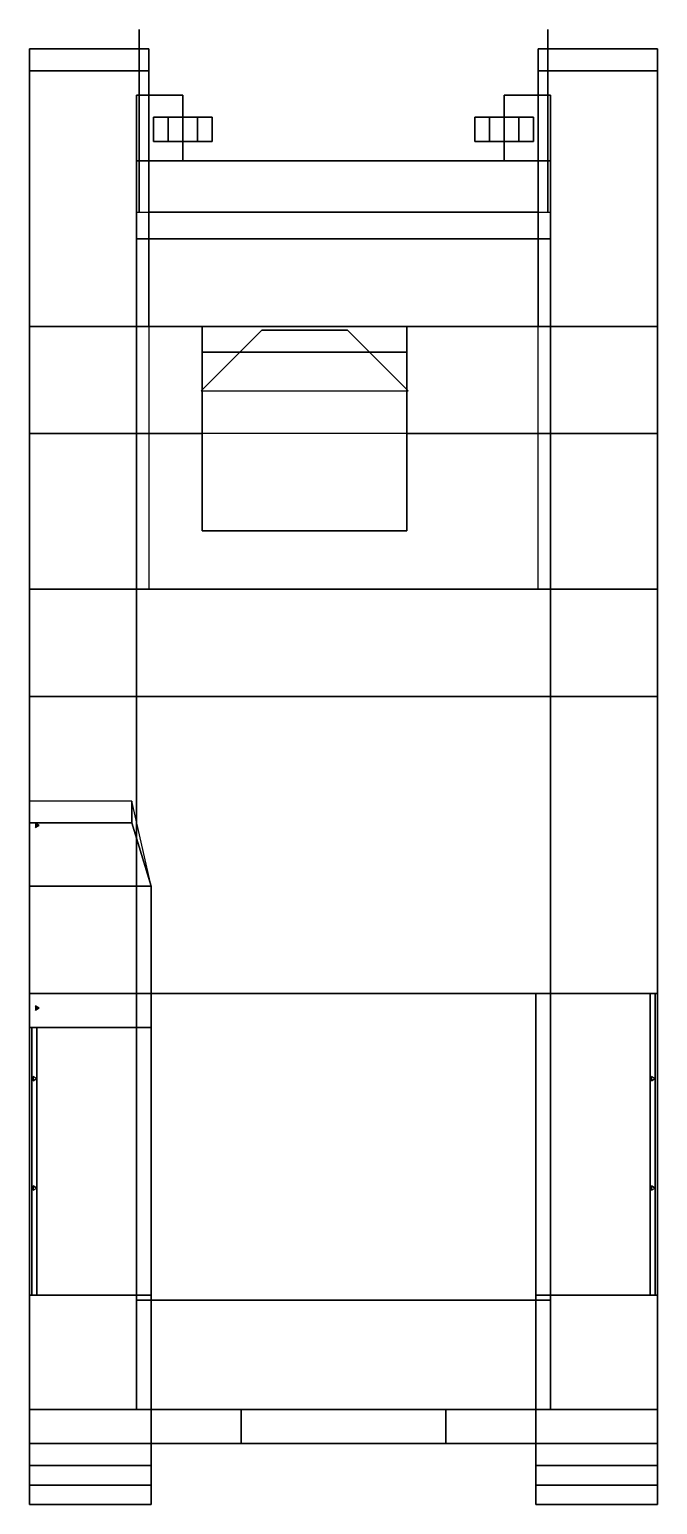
# Model space of a CAD drawing. Extents: x -1.29 to 1.29, y -3.14 to 2.92.
import ezdxf

# ---------------------------------------------------------------- set-up
doc = ezdxf.new("R2010")
doc.units = 0
doc.layers.get('0').update_dxf_attribs({"linetype": 'CONTINUOUS'})
doc.layers.add('MUDGUARDS', color=6, linetype='CONTINUOUS')

msp = doc.modelspace()

# ---------------------------------------------------------------- linework, layer by layer
for points in [[(-0.8, 2.75, 1.28), (-0.8, 2.84, 1.18), (-1.29, 2.84, 1.18), (-1.29, 2.75, 1.28)], [(-1.29, 2.84, 1.18), (-1.29, 0.62, 1.18), (-1.29, 1.7, 1.49), (-1.29, 2.75, 1.28)], [(-0.8, 2.84, 1.18), (-0.8, 0.62, 1.18), (-1.29, 0.62, 1.18), (-1.29, 2.84, 1.18)], [(-0.8, 1.7, 1.49), (-0.8, 2.17, 1.18), (-0.8, 2.84, 1.18), (-0.8, 2.75, 1.28)], [(1.29, 2.75, 1.28), (1.29, 2.84, 1.18), (0.8, 2.84, 1.18), (0.8, 2.75, 1.28)], [(1.29, 2.84, 1.18), (1.29, 0.62, 1.18), (0.8, 0.62, 1.18), (0.8, 2.84, 1.18)], [(0.8, 2.84, 1.18), (0.8, 2.17, 1.18), (0.8, 1.7, 1.49), (0.8, 2.75, 1.28)], [(1.29, 1.7, 1.49), (1.29, 0.62, 1.18), (1.29, 2.84, 1.18), (1.29, 2.75, 1.28)], [(-1.29, 2.75, 1.28), (-1.29, 1.7, 1.49), (-0.8, 1.7, 1.49), (-0.8, 2.75, 1.28)], [(0.8, 2.75, 1.28), (0.8, 1.7, 1.49), (1.29, 1.7, 1.49), (1.29, 2.75, 1.28)], [(-0.85, 2.65, 0.87), (-0.85, 2.38, 1.04), (-0.66, 2.38, 1.04), (-0.66, 2.65, 0.87)], [(-0.85, 2.65, 0.68), (-0.85, 2.38, 0.59), (-0.85, 2.38, 1.04), (-0.85, 2.65, 0.87)], [(-0.66, 2.65, 0.68), (-0.66, 2.38, 0.59), (-0.85, 2.38, 0.59), (-0.85, 2.65, 0.68)], [(-0.66, 2.65, 0.87), (-0.66, 2.65, 0.68), (-0.85, 2.65, 0.68), (-0.85, 2.65, 0.87)], [(-0.66, 2.38, 1.04), (-0.66, 2.38, 0.59), (-0.66, 2.65, 0.68), (-0.66, 2.65, 0.87)], [(0.66, 2.65, 0.68), (0.66, 2.38, 0.59), (0.66, 2.38, 1.04), (0.66, 2.65, 0.87)], [(0.66, 2.65, 0.87), (0.66, 2.38, 1.04), (0.85, 2.38, 1.04), (0.85, 2.65, 0.87)], [(0.85, 2.65, 0.68), (0.85, 2.38, 0.59), (0.66, 2.38, 0.59), (0.66, 2.65, 0.68)], [(0.85, 2.65, 0.87), (0.85, 2.65, 0.68), (0.66, 2.65, 0.68), (0.66, 2.65, 0.87)], [(0.85, 2.38, 1.04), (0.85, 2.38, 0.59), (0.85, 2.65, 0.68), (0.85, 2.65, 0.87)], [(-0.72, 2.56, 1.1939), (-0.78, 2.56, 1.09), (-0.78, 2.46, 1.09), (-0.72, 2.46, 1.1939)], [(-0.54, 2.56, 1.09), (-0.78, 2.56, 1.09), (-0.72, 2.56, 1.1939), (-0.6, 2.56, 1.1939)], [(-0.78, 2.56, 1.09), (-0.72, 2.56, 0.9861), (-0.72, 2.46, 0.9861), (-0.78, 2.46, 1.09)], [(-0.6, 2.56, 0.9861), (-0.72, 2.56, 0.9861), (-0.78, 2.56, 1.09), (-0.54, 2.56, 1.09)], [(-0.6, 2.56, 1.1939), (-0.72, 2.56, 1.1939), (-0.72, 2.46, 1.1939), (-0.6, 2.46, 1.1939)], [(-0.72, 2.56, 0.9861), (-0.6, 2.56, 0.9861), (-0.6, 2.46, 0.9861), (-0.72, 2.46, 0.9861)], [(-0.54, 2.56, 1.09), (-0.6, 2.56, 1.1939), (-0.6, 2.46, 1.1939), (-0.54, 2.46, 1.09)], [(-0.6, 2.56, 0.9861), (-0.54, 2.56, 1.09), (-0.54, 2.46, 1.09), (-0.6, 2.46, 0.9861)], [(0.72, 2.56, 0.9861), (0.6, 2.56, 0.9861), (0.54, 2.56, 1.09), (0.78, 2.56, 1.09)], [(0.78, 2.56, 1.09), (0.54, 2.56, 1.09), (0.6, 2.56, 1.1939), (0.72, 2.56, 1.1939)], [(0.54, 2.56, 1.09), (0.6, 2.56, 0.9861), (0.6, 2.46, 0.9861), (0.54, 2.46, 1.09)], [(0.6, 2.56, 1.1939), (0.54, 2.56, 1.09), (0.54, 2.46, 1.09), (0.6, 2.46, 1.1939)], [(0.6, 2.56, 0.9861), (0.72, 2.56, 0.9861), (0.72, 2.46, 0.9861), (0.6, 2.46, 0.9861)], [(0.72, 2.56, 1.1939), (0.6, 2.56, 1.1939), (0.6, 2.46, 1.1939), (0.72, 2.46, 1.1939)], [(0.72, 2.56, 0.9861), (0.78, 2.56, 1.09), (0.78, 2.46, 1.09), (0.72, 2.46, 0.9861)], [(0.78, 2.56, 1.09), (0.72, 2.56, 1.1939), (0.72, 2.46, 1.1939), (0.78, 2.46, 1.09)], [(-0.6, 2.46, 1.1939), (-0.72, 2.46, 1.1939), (-0.78, 2.46, 1.09), (-0.54, 2.46, 1.09)], [(-0.54, 2.46, 1.09), (-0.78, 2.46, 1.09), (-0.72, 2.46, 0.9861), (-0.6, 2.46, 0.9861)], [(0.78, 2.46, 1.09), (0.54, 2.46, 1.09), (0.6, 2.46, 0.9861), (0.72, 2.46, 0.9861)], [(0.72, 2.46, 1.1939), (0.6, 2.46, 1.1939), (0.54, 2.46, 1.09), (0.78, 2.46, 1.09)], [(-0.85, 2.38, 1.04), (-0.85, -2.75, 1.04), (-0.85, -2.75, 1.18), (-0.85, 2.17, 1.18)], [(-0.85, 2.38, 0.59), (-0.85, -2.75, 0.59), (-0.85, -2.75, 1.04), (-0.85, 2.38, 1.04)], [(-0.85, 2.06, 0.48), (-0.85, -2.3, 0.48), (-0.85, -2.75, 0.59), (-0.85, 2.38, 0.59)], [(0.85, 2.38, 0.59), (0.85, 2.06, 0.48), (-0.85, 2.06, 0.48), (-0.85, 2.38, 0.59)], [(0.85, 2.17, 1.18), (0.85, 2.38, 1.04), (-0.85, 2.38, 1.04), (-0.85, 2.17, 1.18)], [(0.66, 2.38, 1.04), (0.66, 2.38, 0.59), (-0.66, 2.38, 0.59), (-0.66, 2.38, 1.04)], [(0.85, -2.75, 1.18), (0.85, -2.75, 1.04), (0.85, 2.38, 1.04), (0.85, 2.17, 1.18)], [(0.85, -2.75, 1.04), (0.85, -2.75, 0.59), (0.85, 2.38, 0.59), (0.85, 2.38, 1.04)], [(0.85, -2.75, 0.59), (0.85, -2.3, 0.48), (0.85, 2.06, 0.48), (0.85, 2.38, 0.59)], [(0.8, 1.7, 1.49), (0.8, 2.17, 1.18), (-0.8, 2.17, 1.18), (-0.8, 1.7, 1.49)], [(0.85, 2.06, 0.48), (0.85, -2.3, 0.48), (-0.85, -2.3, 0.48), (-0.85, 2.06, 0.48)], [(-0.58, 1.26, 2.37), (-0.58, 1.7, 1.49), (-1.29, 1.7, 1.49), (-1.29, 1.26, 2.37)], [(-1.29, 1.7, 1.49), (-1.29, 0.62, 1.18), (-1.29, 0.62, 2.37), (-1.29, 1.26, 2.37)], [(0.26, 1.595, 1.7), (0.26, 1.7, 1.49), (-0.58, 1.7, 1.49), (-0.58, 1.595, 1.7)], [(1.29, 1.26, 2.37), (1.29, 1.7, 1.49), (0.26, 1.7, 1.49), (0.26, 1.26, 2.37)], [(1.29, 0.62, 2.37), (1.29, 0.62, 1.18), (1.29, 1.7, 1.49), (1.29, 1.26, 2.37)], [(-0.336, 1.685, 1.52), (-0.585, 1.436, 1.52), (-0.585, 1.436, 1.7), (-0.336, 1.685, 1.7)], [(0.016, 1.685, 1.7), (-0.336, 1.685, 1.7), (-0.585, 1.436, 1.7), (0.265, 1.436, 1.7)], [(0.016, 1.685, 1.52), (-0.336, 1.685, 1.52), (-0.336, 1.685, 1.7), (0.016, 1.685, 1.7)], [(0.265, 1.436, 1.52), (0.016, 1.685, 1.52), (0.016, 1.685, 1.7), (0.265, 1.436, 1.7)], [(-0.58, 0.86, 2.37), (-0.58, 0.86, 1.7), (-0.58, 1.595, 1.7), (-0.58, 1.26, 2.37)], [(0.26, 0.86, 1.7), (0.26, 1.595, 1.7), (-0.58, 1.595, 1.7), (-0.58, 0.86, 1.7)], [(0.26, 1.26, 2.37), (0.26, 1.595, 1.7), (0.26, 0.86, 1.7), (0.26, 0.86, 2.37)], [(-1.29, 1.26, 2.37), (-1.29, 0.62, 2.37), (1.29, 0.62, 2.37), (1.29, 1.26, 2.37)], [(0.26, 0.86, 2.37), (0.26, 0.86, 1.7), (-0.58, 0.86, 1.7), (-0.58, 0.86, 2.37)], [(-1.29, 0.62, 1.18), (-1.29, 0.18, 1.18), (-1.29, 0.18, 2.13), (-1.29, 0.62, 2.37)], [(-1.29, 0.62, 2.37), (-1.29, 0.18, 2.13), (1.29, 0.18, 2.13), (1.29, 0.62, 2.37)], [(1.29, 0.62, 1.18), (1.29, 0.18, 1.18), (-1.29, 0.18, 1.18), (-1.29, 0.62, 1.18)], [(1.29, 0.18, 2.13), (1.29, 0.18, 1.18), (1.29, 0.62, 1.18), (1.29, 0.62, 2.37)], [(-1.29, 0.18, 1.18), (-1.29, -1.04, 1.18), (-1.29, -1.04, 2.13), (-1.29, 0.18, 2.13)], [(-1.29, 0.18, 2.13), (-1.29, -1.04, 2.13), (1.29, -1.04, 2.13), (1.29, 0.18, 2.13)], [(1.29, 0.18, 1.18), (1.29, -1.04, 1.18), (-1.29, -1.04, 1.18), (-1.29, 0.18, 1.18)], [(1.29, -1.04, 2.13), (1.29, -1.04, 1.18), (1.29, 0.18, 1.18), (1.29, 0.18, 2.13)], [(-1.29, -0.25, 2.13), (-1.29, -1.04, 2.13), (-1.29, -1.04, 2.28), (-1.29, -0.34, 2.28)], [(-0.87, -0.34, 2.28), (-0.87, -0.25, 2.13), (-1.29, -0.25, 2.13), (-1.29, -0.34, 2.28)], [(-0.79, -0.6, 2.28), (-0.79, -0.6, 2.13), (-0.87, -0.25, 2.13), (-0.87, -0.34, 2.28)], [(-1.29, -0.34, 2.28), (-1.29, -0.6, 2.28), (-0.79, -0.6, 2.28), (-0.87, -0.34, 2.28)], [(-1.25, -0.35, 2.28), (-1.265, -0.3413, 2.28), (-1.26, -0.35, 2.82)], [(-1.265, -0.3413, 2.28), (-1.265, -0.3587, 2.28), (-1.26, -0.35, 2.82)], [(-1.265, -0.3587, 2.28), (-1.25, -0.35, 2.28), (-1.26, -0.35, 2.82)], [(-1.29, -0.6, 2.28), (-1.29, -1.18, 2.28), (-0.79, -1.18, 2.28), (-0.79, -0.6, 2.28)], [(-0.79, -1.04, 2.28), (-0.79, -1.04, 2.13), (-0.79, -0.6, 2.13), (-0.79, -0.6, 2.28)], [(-1.29, -1.04, 1.18), (-1.29, -2.89, 1.18), (-1.29, -2.89, 1.63), (-1.29, -1.04, 1.63)], [(1.29, -1.04, 1.18), (1.29, -2.75, 1.18), (-1.29, -2.75, 1.18), (-1.29, -1.04, 1.18)], [(-1.29, -1.04, 1.63), (-1.29, -1.18, 1.63), (-1.29, -1.18, 2.28), (-1.29, -1.04, 2.28)], [(-0.79, -1.04, 1.73), (-0.79, -2.89, 1.73), (0.79, -2.89, 1.73), (0.79, -1.04, 1.73)], [(-0.79, -1.04, 2.13), (-0.79, -1.04, 1.73), (1.29, -1.04, 1.63), (1.29, -1.04, 2.13)], [(-0.79, -1.18, 2.28), (-0.79, -1.18, 1.73), (-0.79, -1.04, 1.73), (-0.79, -1.04, 2.28)], [(0.79, -2.28, 1.73), (1.29, -2.28, 1.63), (1.29, -1.04, 1.63), (0.79, -1.04, 1.73)], [(1.28, -1.04, 1.83), (1.28, -2.28, 1.83), (1.26, -2.28, 1.83), (1.26, -1.04, 1.83)], [(1.26, -1.04, 1.83), (1.26, -2.28, 1.83), (1.28, -2.28, 1.83), (1.28, -1.04, 1.83)], [(1.29, -2.89, 1.63), (1.29, -2.89, 1.18), (1.29, -1.04, 1.18), (1.29, -1.04, 1.63)], [(-1.265, -1.0913, 2.28), (-1.265, -1.1087, 2.28), (-1.26, -1.1, 2.82)], [(-1.25, -1.1, 2.28), (-1.265, -1.0913, 2.28), (-1.26, -1.1, 2.82)], [(-1.265, -1.1087, 2.28), (-1.25, -1.1, 2.28), (-1.26, -1.1, 2.82)], [(-1.29, -1.18, 1.63), (-1.29, -2.28, 1.63), (-0.79, -2.28, 1.73), (-0.79, -1.18, 1.73)], [(-1.29, -1.18, 2.28), (-1.29, -1.18, 1.63), (-0.79, -1.18, 1.73), (-0.79, -1.18, 2.28)], [(-1.28, -1.18, 1.83), (-1.28, -2.28, 1.83), (-1.26, -2.28, 1.83), (-1.26, -1.18, 1.83)], [(-1.26, -1.18, 1.83), (-1.26, -2.28, 1.83), (-1.28, -2.28, 1.83), (-1.28, -1.18, 1.83)], [(-1.26, -1.39, 1.63), (-1.275, -1.3813, 1.63), (-1.275, -1.3813, 1.83), (-1.26, -1.39, 1.83)], [(-1.275, -1.3813, 1.63), (-1.275, -1.3987, 1.63), (-1.275, -1.3987, 1.83), (-1.275, -1.3813, 1.83)], [(-1.275, -1.3987, 1.63), (-1.26, -1.39, 1.63), (-1.26, -1.39, 1.83), (-1.275, -1.3987, 1.83)], [(1.28, -1.39, 1.63), (1.265, -1.3813, 1.63), (1.265, -1.3813, 1.83), (1.28, -1.39, 1.83)], [(1.265, -1.3813, 1.63), (1.265, -1.3987, 1.63), (1.265, -1.3987, 1.83), (1.265, -1.3813, 1.83)], [(1.265, -1.3987, 1.63), (1.28, -1.39, 1.63), (1.28, -1.39, 1.83), (1.265, -1.3987, 1.83)], [(-1.26, -1.84, 1.63), (-1.275, -1.8313, 1.63), (-1.275, -1.8313, 1.83), (-1.26, -1.84, 1.83)], [(-1.275, -1.8313, 1.63), (-1.275, -1.8487, 1.63), (-1.275, -1.8487, 1.83), (-1.275, -1.8313, 1.83)], [(-1.275, -1.8487, 1.63), (-1.26, -1.84, 1.63), (-1.26, -1.84, 1.83), (-1.275, -1.8487, 1.83)], [(1.28, -1.84, 1.63), (1.265, -1.8313, 1.63), (1.265, -1.8313, 1.83), (1.28, -1.84, 1.83)], [(1.265, -1.8313, 1.63), (1.265, -1.8487, 1.63), (1.265, -1.8487, 1.83), (1.265, -1.8313, 1.83)], [(1.265, -1.8487, 1.63), (1.28, -1.84, 1.63), (1.28, -1.84, 1.83), (1.265, -1.8487, 1.83)], [(-1.29, -2.28, 1.63), (-1.29, -3.06, 1.63), (-1.29, -3.06, 1.84), (-1.29, -2.28, 1.84)], [(-0.79, -2.28, 1.84), (-0.79, -2.28, 1.73), (-1.29, -2.28, 1.63), (-1.29, -2.28, 1.84)], [(-1.29, -2.28, 1.84), (-1.29, -3.06, 1.84), (-0.79, -3.06, 1.84), (-0.79, -2.28, 1.84)], [(-0.85, -2.75, 0.59), (-0.85, -2.3, 0.48), (0.85, -2.3, 0.48), (0.85, -2.75, 0.59)], [(-0.79, -3.06, 1.84), (-0.79, -3.06, 1.73), (-0.79, -2.28, 1.73), (-0.79, -2.28, 1.84)], [(0.79, -2.28, 1.73), (0.79, -3.06, 1.73), (0.79, -3.06, 1.84), (0.79, -2.28, 1.84)], [(0.79, -2.28, 1.84), (0.79, -3.06, 1.84), (1.29, -3.06, 1.84), (1.29, -2.28, 1.84)], [(1.29, -2.28, 1.84), (1.29, -2.28, 1.63), (0.79, -2.28, 1.73), (0.79, -2.28, 1.84)], [(1.29, -3.06, 1.84), (1.29, -3.06, 1.63), (1.29, -2.28, 1.63), (1.29, -2.28, 1.84)], [(-0.42, -2.75, 1.18), (-0.42, -2.89, 1.18), (-1.29, -2.89, 1.18), (-1.29, -2.75, 1.18)], [(-0.85, -2.75, 1.18), (-0.85, -2.75, 0.59), (0.85, -2.75, 0.59), (0.85, -2.75, 1.18)], [(-0.42, -2.89, 1.36), (-0.42, -2.89, 1.18), (-0.42, -2.75, 1.18), (-0.42, -2.75, 1.36)], [(-0.42, -2.75, 1.36), (-0.42, -2.75, 1.18), (0.42, -2.75, 1.18), (0.42, -2.75, 1.36)], [(0.42, -2.75, 1.36), (0.42, -2.89, 1.36), (-0.42, -2.89, 1.36), (-0.42, -2.75, 1.36)], [(0.42, -2.75, 1.18), (0.42, -2.89, 1.18), (0.42, -2.89, 1.36), (0.42, -2.75, 1.36)], [(1.29, -2.75, 1.18), (1.29, -2.89, 1.18), (0.42, -2.89, 1.18), (0.42, -2.75, 1.18)], [(-1.29, -2.89, 1.36), (-1.29, -2.89, 1.18), (-0.42, -2.89, 1.18), (-0.42, -2.89, 1.36)], [(-1.29, -2.89, 1.26), (-1.29, -3.06, 1.26), (-1.29, -3.06, 1.63), (-1.29, -2.89, 1.63)], [(-0.79, -2.89, 1.26), (-0.79, -3.06, 1.26), (-1.29, -3.06, 1.26), (-1.29, -2.89, 1.26)], [(-0.79, -2.89, 1.73), (-0.79, -2.89, 1.36), (0.79, -2.89, 1.36), (0.79, -2.89, 1.73)], [(-0.79, -3.06, 1.73), (-0.79, -3.06, 1.26), (-0.79, -2.89, 1.26), (-0.79, -2.89, 1.73)], [(0.42, -2.89, 1.36), (0.42, -2.89, 1.18), (1.29, -2.89, 1.18), (1.29, -2.89, 1.36)], [(0.79, -2.89, 1.26), (0.79, -3.06, 1.26), (0.79, -3.06, 1.73), (0.79, -2.89, 1.73)], [(1.29, -2.89, 1.26), (1.29, -3.06, 1.26), (0.79, -3.06, 1.26), (0.79, -2.89, 1.26)], [(1.29, -3.06, 1.63), (1.29, -3.06, 1.26), (1.29, -2.89, 1.26), (1.29, -2.89, 1.63)], [(-1.29, -3.06, 1.84), (-1.29, -3.06, 1.26), (-0.79, -3.06, 1.26), (-0.79, -3.06, 1.84)], [(0.79, -3.06, 1.84), (0.79, -3.06, 1.26), (1.29, -3.06, 1.26), (1.29, -3.06, 1.84)]]:
    msp.add_3dface(points)
at = {"layer": 'MUDGUARDS'}
for points in [[(-0.84, 2.65, 0.87), (-0.84, 2.29, 1.1), (-0.84, 2.29, 1.1), (-0.84, 2.92, 1.1)], [(-0.84, 2.92, 1.1), (-0.84, 2.29, 1.1), (-0.84, 2.29, 1.1), (-0.84, 2.65, 0.87)], [(-0.84, 2.84, 1.18), (-0.84, 2.17, 1.18), (-0.84, 2.29, 1.1), (-0.84, 2.92, 1.1)], [(-0.84, 2.92, 1.1), (-0.84, 2.29, 1.1), (-0.84, 2.17, 1.18), (-0.84, 2.84, 1.18)], [(0.84, 2.84, 1.18), (0.84, 2.17, 1.18), (0.84, 2.29, 1.1), (0.84, 2.92, 1.1)], [(0.84, 2.92, 1.1), (0.84, 2.29, 1.1), (0.84, 2.17, 1.18), (0.84, 2.84, 1.18)], [(0.84, 2.92, 1.1), (0.84, 2.29, 1.1), (0.84, 2.29, 1.1), (0.84, 2.65, 0.87)], [(0.84, 2.65, 0.87), (0.84, 2.29, 1.1), (0.84, 2.29, 1.1), (0.84, 2.92, 1.1)], [(-1.29, -2.89, 1.18), (-1.29, -2.98, 1.18), (-0.79, -2.98, 1.18), (-0.79, -2.89, 1.18)], [(-0.79, -2.89, 1.18), (-0.79, -2.98, 1.18), (-1.29, -2.98, 1.18), (-1.29, -2.89, 1.18)], [(0.79, -2.89, 1.18), (0.79, -2.98, 1.18), (1.29, -2.98, 1.18), (1.29, -2.89, 1.18)], [(1.29, -2.89, 1.18), (1.29, -2.98, 1.18), (0.79, -2.98, 1.18), (0.79, -2.89, 1.18)], [(-1.29, -2.98, 1.18), (-1.29, -3.14, 1.08), (-0.79, -3.14, 1.08), (-0.79, -2.98, 1.18)], [(-0.79, -2.98, 1.18), (-0.79, -3.14, 1.08), (-1.29, -3.14, 1.08), (-1.29, -2.98, 1.18)], [(0.79, -2.98, 1.18), (0.79, -3.14, 1.08), (1.29, -3.14, 1.08), (1.29, -2.98, 1.18)], [(1.29, -2.98, 1.18), (1.29, -3.14, 1.08), (0.79, -3.14, 1.08), (0.79, -2.98, 1.18)]]:
    msp.add_3dface(points, dxfattribs=at)

doc.saveas('drawing.dxf')
